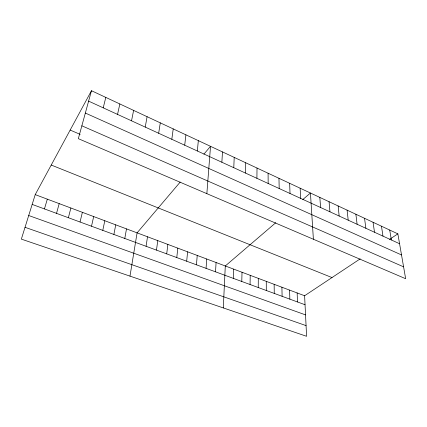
<?xml version="1.0" encoding="UTF-8"?>
<svg xmlns="http://www.w3.org/2000/svg" width="427" height="427" viewBox="0 0 427 427"><rect width="100%" height="100%" fill="white"/><g stroke="black" fill="none" stroke-linecap="round" stroke-linejoin="round"><path stroke-width="0.64" d="M258.239 287.526L258.298 278.361M256.91 178.31L257.011 168.051M250.062 284.521L250.217 275.33M245.456 173.058L245.717 162.772M241.773 281.473L242.024 272.255M233.372 278.383L233.713 269.133M233.777 167.699L234.209 157.398M223.289 307.915L225.296 265.973L275.794 222.697M221.869 162.239L222.483 151.921M215.528 271.823L216.083 262.514M206.065 268.343L206.732 259.008M206.849 193.661L210.527 146.333L203.903 154.136M196.452 264.809L197.237 255.442M186.69 261.217L187.597 251.823M197.338 150.993L198.336 140.638M176.778 257.572L177.808 248.146M184.71 145.196L185.905 134.831M166.706 253.873L167.864 244.415M156.479 250.11L157.766 240.625M171.814 139.287L173.223 128.906M146.082 246.288L147.507 236.771M158.663 133.251L160.29 122.859M129.984 276.13L137.088 232.859L180.194 182.073M145.233 127.097L147.085 116.694M124.785 238.458L126.499 228.888M113.876 234.444L115.738 224.848M131.527 120.809L133.614 110.396M102.784 230.367L104.802 220.743M117.526 114.388L119.859 103.969M91.506 226.219L93.684 216.569M80.041 222.003L82.379 212.326M103.222 107.828L105.811 97.409M68.379 217.717L70.887 208.013M91.469 90.705L78.333 138.668L405.65 278.719L397.857 233.857L91.469 90.705L35.222 194.621L21.35 239.12L306.591 336.295L304.606 295.746L360.201 258.847M56.519 213.356L59.198 203.626M44.451 208.915L47.317 199.163M302.786 199.569L310.44 193.015L313.391 239.243M389.573 239.355L397.857 233.857M25.033 227.308L306.068 325.625M28.71 215.512L305.545 314.896M32.174 204.405L305.043 304.739M35.222 194.621L304.606 295.746M51.235 165.046L331.992 277.566M70.167 130.064L80.159 134.377M81.856 125.805L403.584 266.832M85.352 113.048L401.519 254.946M88.613 101.13L399.571 243.737M389.718 230.057L391.345 239.963M381.46 226.198L382.987 236.131M373.07 222.275L374.5 232.24M364.546 218.293L365.875 228.285M355.883 214.247L357.111 224.266M347.087 210.137L348.208 220.177M338.147 205.958L339.155 216.03M329.062 201.715L329.954 211.808M319.828 197.402L320.597 207.517M300.138 188.2L300.645 198.368M297.139 292.943L297.502 301.964M289.65 183.3L290.018 193.495M289.575 290.104L289.858 299.151M281.911 287.227L282.108 296.306M278.97 178.31L279.189 188.526M274.145 284.313L274.257 293.418M268.092 173.229L268.156 183.466M266.272 281.356L266.304 290.493"/></g></svg>
